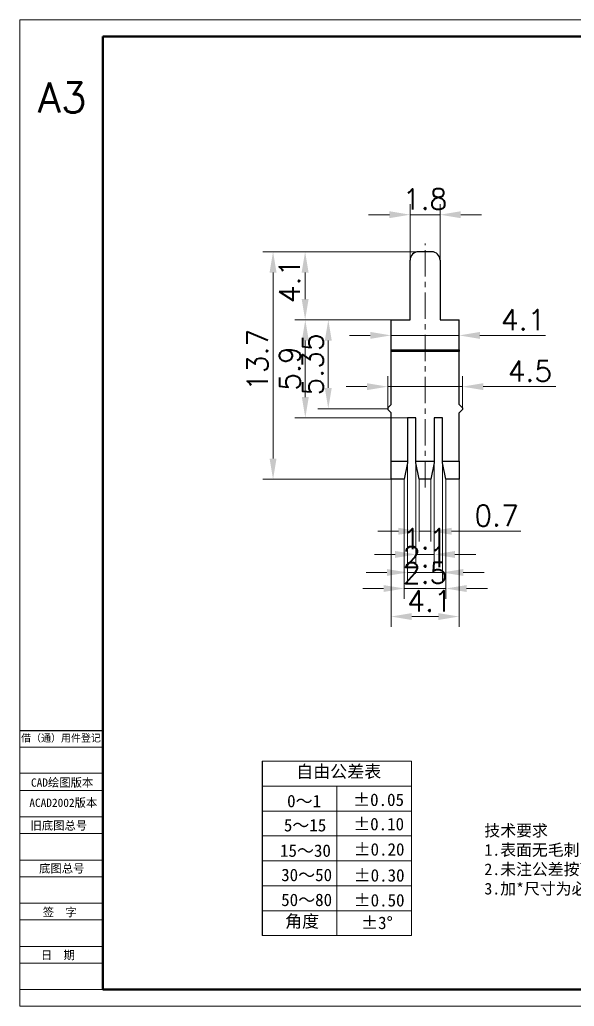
# Model space of a CAD drawing. Header units: millimetres. Extents: x 2517 to 6633, y 792 to 3241.
# Drawn here: x 3817.7 to 3851, y 2083.1 to 2142.5 of the extents above; entities that cross this region are included whole.
import ezdxf

# ---------------------------------------------------------------- set-up
doc = ezdxf.new("R2010")
doc.units = ezdxf.units.MM
doc.linetypes.add('CENTER', pattern=[50.8, 31.75, -6.35, 6.35, -6.35])
for name, color, linetype, lineweight in [('中心线', 1, 'CENTER', 9), ('实线', 7, 'Continuous', 25), ('尺寸标注', 2, 'Continuous', 9), ('引导线', 6, 'Continuous', 9), ('文本', 3, 'Continuous', 15), ('粗实线', 9, 'Continuous', 50)]:
    doc.layers.add(name, color=color, linetype=linetype, lineweight=lineweight)
doc.styles.add('st', font='txt.shx')
doc.styles.get("Standard").update_dxf_attribs({"font": 'simfang.ttf'})
doc.dimstyles.new('st', dxfattribs={"dimscale": 0.5, "dimtxt": 2.5, "dimasz": 2.5, "dimexe": 1.25, "dimexo": 0, "dimtad": 1, "dimtoh": 1, "dimdsep": 46, "dimtxsty": 'st', "dimcen": 0, "dimclrd": 256, "dimclre": 256, "dimclrt": 3, "dimadec": 3, "dimazin": 2, "dimtfac": 1, "dimtmove": 0, "dimatfit": 1, "dimfxl": 0, "dimlwd": -1, "dimlwe": -1, "dimarcsym": 0})

# ---------------------------------------------------------------- blocks, each defined once
blk = doc.blocks.new('*D124')
at = {"layer": 'Defpoints', "color": 0, "ltscale": 0.2, "transparency": 16777216}
for p in [(3839.998, 2114.872), (3844.098, 2114.872), (3844.098, 2106.607)]:
    blk.add_point(p, dxfattribs=at)
at = {"layer": '尺寸标注', "ltscale": 0.2, "transparency": 16777216}
for p, q in [((3839.998, 2114.872), (3839.998, 2105.982)), ((3844.098, 2114.872), (3844.098, 2105.982)), ((3841.248, 2106.607), (3842.848, 2106.607))]:
    blk.add_line(p, q, dxfattribs=at)
for points in [[(3841.248, 2106.815), (3841.248, 2106.398), (3839.998, 2106.607)], [(3842.848, 2106.815), (3842.848, 2106.398), (3844.098, 2106.607)]]:
    blk.add_solid(points, dxfattribs=at)
at = {"layer": '尺寸标注', "color": 3, "ltscale": 0.2, "transparency": 16777216, "insert": (3842.311, 2107.544), "char_height": 1.25, "attachment_point": 5, "style": 'st'}
blk.add_mtext('4.1', dxfattribs=at)
blk = doc.blocks.new('*D125')
at = {"layer": 'Defpoints', "color": 0, "ltscale": 0.2, "transparency": 16777216}
for p in [(3840.798, 2114.872), (3843.298, 2114.872), (3843.298, 2108.295)]:
    blk.add_point(p, dxfattribs=at)
at = {"layer": '尺寸标注', "ltscale": 0.2, "transparency": 16777216}
for p, q in [((3840.798, 2114.872), (3840.798, 2107.67)), ((3843.298, 2114.872), (3843.298, 2107.67)), ((3839.548, 2108.295), (3838.298, 2108.295)), ((3840.798, 2108.295), (3843.298, 2108.295)), ((3844.548, 2108.295), (3845.798, 2108.295))]:
    blk.add_line(p, q, dxfattribs=at)
for points in [[(3839.548, 2108.503), (3839.548, 2108.087), (3840.798, 2108.295)], [(3844.548, 2108.503), (3844.548, 2108.087), (3843.298, 2108.295)]]:
    blk.add_solid(points, dxfattribs=at)
at = {"layer": '尺寸标注', "color": 3, "ltscale": 0.2, "transparency": 16777216, "insert": (3842.048, 2109.232), "char_height": 1.25, "attachment_point": 5, "style": 'st'}
blk.add_mtext('2.5', dxfattribs=at)
blk = doc.blocks.new('*D126')
at = {"layer": 'Defpoints', "color": 0, "ltscale": 0.2, "transparency": 16777216}
for p in [(3840.998, 2115.922), (3843.098, 2115.972), (3843.098, 2109.261)]:
    blk.add_point(p, dxfattribs=at)
at = {"layer": '尺寸标注', "ltscale": 0.2, "transparency": 16777216}
for p, q in [((3840.998, 2115.922), (3840.998, 2108.636)), ((3843.098, 2115.972), (3843.098, 2108.636)), ((3839.748, 2109.261), (3838.498, 2109.261)), ((3840.998, 2109.261), (3843.098, 2109.261)), ((3844.348, 2109.261), (3845.598, 2109.261))]:
    blk.add_line(p, q, dxfattribs=at)
for points in [[(3839.748, 2109.469), (3839.748, 2109.053), (3840.998, 2109.261)], [(3844.348, 2109.469), (3844.348, 2109.053), (3843.098, 2109.261)]]:
    blk.add_solid(points, dxfattribs=at)
at = {"layer": '尺寸标注', "color": 3, "ltscale": 0.2, "transparency": 16777216, "insert": (3842.048, 2110.198), "char_height": 1.25, "attachment_point": 5, "style": 'st'}
blk.add_mtext('2.1', dxfattribs=at)
blk = doc.blocks.new('*D127')
at = {"layer": 'Defpoints', "color": 0, "ltscale": 0.2, "transparency": 16777216}
for p in [(3841.498, 2115.972), (3842.598, 2115.972), (3842.598, 2110.346)]:
    blk.add_point(p, dxfattribs=at)
at = {"layer": '尺寸标注', "ltscale": 0.2, "transparency": 16777216}
for p, q in [((3841.498, 2115.972), (3841.498, 2109.721)), ((3842.598, 2115.972), (3842.598, 2109.721)), ((3840.248, 2110.346), (3838.998, 2110.346)), ((3841.498, 2110.346), (3842.598, 2110.346)), ((3843.848, 2110.346), (3845.098, 2110.346))]:
    blk.add_line(p, q, dxfattribs=at)
for points in [[(3840.248, 2110.554), (3840.248, 2110.137), (3841.498, 2110.346)], [(3843.848, 2110.554), (3843.848, 2110.137), (3842.598, 2110.346)]]:
    blk.add_solid(points, dxfattribs=at)
at = {"layer": '尺寸标注', "color": 3, "ltscale": 0.2, "transparency": 16777216, "insert": (3842.048, 2111.283), "char_height": 1.25, "attachment_point": 5, "style": 'st'}
blk.add_mtext('1.1', dxfattribs=at)
blk = doc.blocks.new('*D128')
at = {"layer": 'Defpoints', "color": 0, "ltscale": 0.2, "transparency": 16777216}
for p in [(3841.698, 2114.872), (3842.398, 2114.872), (3842.398, 2111.742)]:
    blk.add_point(p, dxfattribs=at)
at = {"layer": '尺寸标注', "ltscale": 0.2, "transparency": 16777216}
for p, q in [((3841.698, 2114.872), (3841.698, 2111.117)), ((3842.398, 2114.872), (3842.398, 2111.117)), ((3840.448, 2111.742), (3839.198, 2111.742)), ((3841.698, 2111.742), (3842.398, 2111.742)), ((3843.648, 2111.742), (3847.815, 2111.742))]:
    blk.add_line(p, q, dxfattribs=at)
for points in [[(3840.448, 2111.951), (3840.448, 2111.534), (3841.698, 2111.742)], [(3843.648, 2111.951), (3843.648, 2111.534), (3842.398, 2111.742)]]:
    blk.add_solid(points, dxfattribs=at)
at = {"layer": '尺寸标注', "color": 3, "ltscale": 0.2, "transparency": 16777216, "insert": (3846.356, 2112.68), "char_height": 1.25, "attachment_point": 5, "style": 'st'}
blk.add_mtext('0.7', dxfattribs=at)
blk = doc.blocks.new('*D129')
at = {"layer": 'Defpoints', "color": 0, "ltscale": 0.2, "transparency": 16777216}
for p in [(3832.898, 2128.572), (3841.648, 2128.572), (3839.998, 2114.872)]:
    blk.add_point(p, dxfattribs=at)
at = {"layer": '尺寸标注', "ltscale": 0.2, "transparency": 16777216}
for p, q in [((3841.648, 2128.572), (3832.273, 2128.572)), ((3832.898, 2116.122), (3832.898, 2127.322)), ((3839.998, 2114.872), (3832.273, 2114.872))]:
    blk.add_line(p, q, dxfattribs=at)
for points in [[(3832.69, 2127.322), (3833.106, 2127.322), (3832.898, 2128.572)], [(3832.69, 2116.122), (3833.106, 2116.122), (3832.898, 2114.872)]]:
    blk.add_solid(points, dxfattribs=at)
at = {"layer": '尺寸标注', "color": 3, "ltscale": 0.2, "transparency": 16777216, "insert": (3831.961, 2122.064), "char_height": 1.25, "attachment_point": 5, "rotation": 90, "style": 'st'}
blk.add_mtext('13.7', dxfattribs=at)
blk = doc.blocks.new('*D130')
at = {"layer": 'Defpoints', "color": 0, "ltscale": 0.2, "transparency": 16777216}
for p in [(3834.839, 2124.472), (3839.998, 2124.472), (3840.998, 2118.572)]:
    blk.add_point(p, dxfattribs=at)
at = {"layer": '尺寸标注', "ltscale": 0.2, "transparency": 16777216}
for p, q in [((3839.998, 2124.472), (3834.214, 2124.472)), ((3834.839, 2119.822), (3834.839, 2123.222)), ((3840.998, 2118.572), (3834.214, 2118.572))]:
    blk.add_line(p, q, dxfattribs=at)
for points in [[(3834.631, 2123.222), (3835.047, 2123.222), (3834.839, 2124.472)], [(3834.631, 2119.822), (3835.047, 2119.822), (3834.839, 2118.572)]]:
    blk.add_solid(points, dxfattribs=at)
at = {"layer": '尺寸标注', "color": 3, "ltscale": 0.2, "transparency": 16777216, "insert": (3833.902, 2121.542), "char_height": 1.25, "attachment_point": 5, "rotation": 90, "style": 'st'}
blk.add_mtext('5.9', dxfattribs=at)
blk = doc.blocks.new('*D131')
at = {"layer": 'Defpoints', "color": 0, "ltscale": 0.2, "transparency": 16777216}
for p in [(3836.223, 2124.472), (3839.998, 2124.472), (3839.798, 2119.122)]:
    blk.add_point(p, dxfattribs=at)
at = {"layer": '尺寸标注', "ltscale": 0.2, "transparency": 16777216}
for p, q in [((3839.998, 2124.472), (3835.598, 2124.472)), ((3836.223, 2120.372), (3836.223, 2123.222)), ((3839.798, 2119.122), (3835.598, 2119.122))]:
    blk.add_line(p, q, dxfattribs=at)
for points in [[(3836.015, 2123.222), (3836.431, 2123.222), (3836.223, 2124.472)], [(3836.015, 2120.372), (3836.431, 2120.372), (3836.223, 2119.122)]]:
    blk.add_solid(points, dxfattribs=at)
at = {"layer": '尺寸标注', "color": 3, "ltscale": 0.2, "transparency": 16777216, "insert": (3835.286, 2121.791), "char_height": 1.25, "attachment_point": 5, "rotation": 90, "style": 'st'}
blk.add_mtext('5.35', dxfattribs=at)
blk = doc.blocks.new('*D132')
at = {"layer": 'Defpoints', "color": 0, "ltscale": 0.2, "transparency": 16777216}
for p in [(3834.828, 2128.572), (3841.648, 2128.572), (3839.998, 2124.472)]:
    blk.add_point(p, dxfattribs=at)
at = {"layer": '尺寸标注', "ltscale": 0.2, "transparency": 16777216}
for p, q in [((3841.648, 2128.572), (3834.203, 2128.572)), ((3834.828, 2125.722), (3834.828, 2127.322)), ((3839.998, 2124.472), (3834.203, 2124.472))]:
    blk.add_line(p, q, dxfattribs=at)
for points in [[(3834.62, 2127.322), (3835.036, 2127.322), (3834.828, 2128.572)], [(3834.62, 2125.722), (3835.036, 2125.722), (3834.828, 2124.472)]]:
    blk.add_solid(points, dxfattribs=at)
at = {"layer": '尺寸标注', "color": 3, "ltscale": 0.2, "transparency": 16777216, "insert": (3833.891, 2126.816), "char_height": 1.25, "attachment_point": 5, "rotation": 90, "style": 'st'}
blk.add_mtext('4.1', dxfattribs=at)
blk = doc.blocks.new('*D133')
at = {"layer": 'Defpoints', "color": 0, "ltscale": 0.2, "transparency": 16777216}
for p in [(3839.998, 2123.572), (3844.098, 2123.572), (3844.098, 2123.535)]:
    blk.add_point(p, dxfattribs=at)
at = {"layer": '尺寸标注', "ltscale": 0.2, "transparency": 16777216}
for p, q in [((3839.998, 2123.572), (3839.998, 2122.91)), ((3844.098, 2123.572), (3844.098, 2122.91)), ((3838.748, 2123.535), (3837.498, 2123.535)), ((3839.998, 2123.535), (3844.098, 2123.535)), ((3845.348, 2123.535), (3849.306, 2123.535))]:
    blk.add_line(p, q, dxfattribs=at)
for points in [[(3838.748, 2123.743), (3838.748, 2123.327), (3839.998, 2123.535)], [(3845.348, 2123.743), (3845.348, 2123.327), (3844.098, 2123.535)]]:
    blk.add_solid(points, dxfattribs=at)
at = {"layer": '尺寸标注', "color": 3, "ltscale": 0.2, "transparency": 16777216, "insert": (3847.952, 2124.473), "char_height": 1.25, "attachment_point": 5, "style": 'st'}
blk.add_mtext('4.1', dxfattribs=at)
blk = doc.blocks.new('*D134')
at = {"layer": 'Defpoints', "color": 0, "ltscale": 0.2, "transparency": 16777216}
for p in [(3844.298, 2120.449), (3839.798, 2119.122), (3844.298, 2119.122)]:
    blk.add_point(p, dxfattribs=at)
at = {"layer": '尺寸标注', "ltscale": 0.2, "transparency": 16777216}
for p, q in [((3839.798, 2119.122), (3839.798, 2121.074)), ((3844.298, 2119.122), (3844.298, 2121.074)), ((3838.548, 2120.449), (3837.298, 2120.449)), ((3839.798, 2120.449), (3844.298, 2120.449)), ((3845.548, 2120.449), (3849.923, 2120.449))]:
    blk.add_line(p, q, dxfattribs=at)
for points in [[(3838.548, 2120.658), (3838.548, 2120.241), (3839.798, 2120.449)], [(3845.548, 2120.658), (3845.548, 2120.241), (3844.298, 2120.449)]]:
    blk.add_solid(points, dxfattribs=at)
at = {"layer": '尺寸标注', "color": 3, "ltscale": 0.2, "transparency": 16777216, "insert": (3848.361, 2121.387), "char_height": 1.25, "attachment_point": 5, "style": 'st'}
blk.add_mtext('4.5', dxfattribs=at)
blk = doc.blocks.new('*D149')
at = {"layer": 'Defpoints', "color": 0, "ltscale": 0.2, "transparency": 16777216}
for p in [(3842.948, 2130.802), (3841.148, 2128.072), (3842.948, 2128.072)]:
    blk.add_point(p, dxfattribs=at)
at = {"layer": '尺寸标注', "ltscale": 0.2, "transparency": 16777216}
for p, q in [((3841.148, 2128.072), (3841.148, 2131.427)), ((3842.948, 2128.072), (3842.948, 2131.427)), ((3839.898, 2130.802), (3838.648, 2130.802)), ((3841.148, 2130.802), (3842.948, 2130.802)), ((3844.198, 2130.802), (3845.448, 2130.802))]:
    blk.add_line(p, q, dxfattribs=at)
for points in [[(3839.898, 2131.011), (3839.898, 2130.594), (3841.148, 2130.802)], [(3844.198, 2131.011), (3844.198, 2130.594), (3842.948, 2130.802)]]:
    blk.add_solid(points, dxfattribs=at)
at = {"layer": '尺寸标注', "color": 3, "ltscale": 0.2, "transparency": 16777216, "insert": (3842.048, 2131.74), "char_height": 1.25, "attachment_point": 5, "style": 'st'}
blk.add_mtext('1.8', dxfattribs=at)

msp = doc.modelspace()

# ---------------------------------------------------------------- linework, layer by layer
at = {"color": 7, "linetype": 'Continuous', "lineweight": 25}
for p, q in [((3842.4481, 2128.572), (3841.6481, 2128.572)), ((3841.1481, 2124.472), (3841.1481, 2128.072)), ((3842.9481, 2128.072), (3842.9481, 2124.472)), ((3839.9981, 2124.472), (3841.1481, 2124.472)), ((3839.9981, 2122.672), (3839.9981, 2124.472)), ((3842.9481, 2124.472), (3844.0981, 2124.472)), ((3844.0981, 2122.672), (3844.0981, 2124.472)), ((3839.9981, 2122.572), (3839.9981, 2122.672)), ((3839.9981, 2122.672), (3844.0981, 2122.672)), ((3844.0981, 2122.572), (3839.9981, 2122.572)), ((3839.9981, 2119.372), (3839.9981, 2122.572)), ((3844.0981, 2122.672), (3844.0981, 2122.572)), ((3844.0981, 2119.372), (3844.0981, 2122.572)), ((3839.9981, 2119.372), (3839.7981, 2119.172)), ((3839.7981, 2119.172), (3839.7981, 2119.072)), ((3839.7981, 2119.072), (3839.9981, 2118.872)), ((3839.9981, 2115.972), (3839.9981, 2118.872)), ((3844.2981, 2119.172), (3844.0981, 2119.372)), ((3844.0981, 2118.872), (3844.2981, 2119.072)), ((3844.0981, 2115.972), (3844.0981, 2118.872)), ((3844.2981, 2119.172), (3844.2981, 2119.072)), ((3841.4981, 2118.572), (3840.9981, 2118.572)), ((3840.9981, 2118.572), (3840.9981, 2115.972)), ((3841.4981, 2115.972), (3841.4981, 2118.572)), ((3843.0981, 2118.572), (3842.5981, 2118.572)), ((3842.5981, 2118.572), (3842.5981, 2115.972)), ((3843.0981, 2115.972), (3843.0981, 2118.572)), ((3839.9981, 2115.972), (3840.9981, 2115.972)), ((3839.9981, 2114.872), (3839.9981, 2115.972)), ((3840.9981, 2115.872), (3840.7981, 2114.872)), ((3840.9981, 2115.972), (3840.9981, 2115.872)), ((3841.4981, 2115.972), (3842.5981, 2115.972)), ((3841.4981, 2115.872), (3841.4981, 2115.972)), ((3841.6981, 2114.872), (3841.4981, 2115.872)), ((3842.5981, 2115.872), (3842.3981, 2114.872)), ((3842.5981, 2115.972), (3842.5981, 2115.872)), ((3843.0981, 2115.972), (3844.0981, 2115.972)), ((3843.0981, 2115.872), (3843.0981, 2115.972)), ((3843.2981, 2114.872), (3843.0981, 2115.872)), ((3844.0981, 2115.972), (3844.0981, 2114.872)), ((3840.7981, 2114.872), (3839.9981, 2114.872)), ((3842.3981, 2114.872), (3841.6981, 2114.872)), ((3844.0981, 2114.872), (3843.2981, 2114.872))]:
    msp.add_line(p, q, dxfattribs=at)
at = {"lineweight": 13}
for p, q in [((3832.2401, 2097.897), (3841.2401, 2097.897)), ((3841.2401, 2097.897), (3841.2401, 2087.397)), ((3841.2401, 2096.397), (3832.2401, 2096.397)), ((3836.7401, 2096.397), (3836.7401, 2087.397)), ((3841.2401, 2094.897), (3832.2401, 2094.897)), ((3841.2401, 2093.397), (3832.2401, 2093.397)), ((3841.2401, 2091.897), (3832.2401, 2091.897)), ((3841.2401, 2090.397), (3832.2401, 2090.397)), ((3841.2401, 2088.897), (3832.2401, 2088.897)), ((3841.2401, 2087.397), (3832.2401, 2087.397))]:
    msp.add_line(p, q, dxfattribs=at)
at = {"color": 7, "linetype": 'Continuous', "lineweight": 25}
for centre, start, end in [((3841.6481, 2128.072), 90, 180), ((3842.4481, 2128.072), 0, 90)]:
    msp.add_arc(centre, 0.5, start, end, dxfattribs=at)
at = {"layer": '中心线', "ltscale": 0.05}
msp.add_line((3842.0481, 2114.372), (3842.0481, 2129.072), dxfattribs=at)
at = {"layer": '实线'}
for p, q in [((3817.6502, 2099.742), (3822.6502, 2099.742)), ((3822.6502, 2084.142), (3822.6502, 2095.342)), ((3822.6502, 2095.342), (3822.6502, 2084.142))]:
    msp.add_line(p, q, dxfattribs=at)
at = {"layer": '实线', "ltscale": 0.2}
msp.add_line((3832.2401, 2097.897), (3832.2401, 2087.397), dxfattribs=at)
at = {"layer": '引导线'}
for p, q in [((3817.6502, 2142.542), (3901.6502, 2142.542)), ((3817.6502, 2083.142), (3817.6502, 2142.542)), ((3822.6502, 2098.742), (3817.6502, 2098.742)), ((3822.6502, 2097.1741), (3817.6502, 2097.1741)), ((3822.6502, 2096.142), (3817.6502, 2096.142)), ((3822.6502, 2094.542), (3817.6502, 2094.542)), ((3822.6502, 2093.542), (3817.6502, 2093.542)), ((3822.6502, 2091.942), (3817.6502, 2091.942)), ((3822.6502, 2090.942), (3817.6502, 2090.942)), ((3822.6502, 2089.342), (3817.6502, 2089.342)), ((3822.6502, 2088.342), (3817.6502, 2088.342)), ((3822.6502, 2086.742), (3817.6502, 2086.742)), ((3822.6502, 2085.742), (3817.6502, 2085.742)), ((3822.6502, 2084.142), (3817.6502, 2084.142)), ((3817.6502, 2083.142), (3901.6502, 2083.142))]:
    msp.add_line(p, q, dxfattribs=at)
at = {"layer": '粗实线'}
for p, q in [((3822.6502, 2084.142), (3822.6502, 2141.542)), ((3822.6502, 2141.542), (3900.6502, 2141.542)), ((3822.6502, 2084.142), (3900.6502, 2084.142))]:
    msp.add_line(p, q, dxfattribs=at)

# ---------------------------------------------------------------- texts
at = {"lineweight": 13, "char_height": 0.75, "attachment_point": 1}
for s, width, insert in [('自由公差表', 19.208783, (3834.2938, 2097.6515)), ('0～1', 8.746364, (3833.7446, 2095.8738)), ('{\\fFangSong|b0|i0|c0|p49;%%P0.05}', 5.174616, (3837.7196, 2095.9512)), ('{\\fFangSong|b0|i0|c0|p49;%%P0.10}', 5.174616, (3837.7227, 2094.4865)), ('{\\fFangSong|b0|i0|c0|p49;5\\fFangSong|b0|i0|c134|p49;～\\fFangSong|b0|i0|c0|p49;15}', 8.746364, (3833.549, 2094.4204)), ('{\\fFangSong|b0|i0|c0|p49;15\\fFangSong|b0|i0|c134|p49;～\\fFangSong|b0|i0|c0|p49;30}', 13.809855, (3833.3161, 2092.8897)), ('{\\fFangSong|b0|i0|c0|p49;%%P0.20}', 5.174616, (3837.7473, 2092.964)), ('{\\fFangSong|b0|i0|c0|p49;30\\fFangSong|b0|i0|c134|p49;～\\fFangSong|b0|i0|c0|p49;50}', 11.786516, (3833.3871, 2091.4251)), ('{\\fFangSong|b0|i0|c0|p49;%%P0.30}', 5.174616, (3837.7516, 2091.401)), ('{\\fFangSong|b0|i0|c0|p49;50\\fFangSong|b0|i0|c134|p49;～\\fFangSong|b0|i0|c0|p49;80}', 11.786516, (3833.3871, 2089.9251)), ('{\\fFangSong|b0|i0|c0|p49;%%P0.50}', 5.174616, (3837.7516, 2089.901)), ('角度', 8.746364, (3833.6224, 2088.6382)), ('{\\fFangSong|b0|i0|c0|p49;%%P3%%D}', 5.174616, (3838.2001, 2088.541))]:
    msp.add_mtext_dynamic_manual_height_columns(s, width=width, gutter_width=12.5, heights=[0], dxfattribs=dict(at, insert=insert))
at = {"layer": '实线', "ltscale": 0.2, "insert": (3818.7385, 2138.7532), "char_height": 1.8, "width": 5, "attachment_point": 1, "style": 'st'}
msp.add_mtext('A3', dxfattribs=at)
at = {"layer": '文本', "ltscale": 0.2, "attachment_point": 5}
for s, insert, char_height, width in [('借（通）用件登记', (3820.1326, 2099.2632), 0.44, 10.22572), ('CAD绘图版本', (3820.2037, 2096.581), 0.5, 15.159404), ('ACAD2002版本', (3820.2722, 2095.3668), 0.5, 11.701904), ('旧底图总号', (3820.0017, 2093.994), 0.5, 13.237686), ('底图总号', (3820.1803, 2091.4075), 0.5, 2.90232), ('签  字', (3820.0582, 2088.7754), 0.5, 2.90232), ('日  期', (3819.9466, 2086.1879), 0.5, 2.90232)]:
    msp.add_mtext(s, dxfattribs=dict(at, insert=insert, char_height=char_height, width=width))
at = {"layer": '文本', "insert": (3845.6181, 2094.074), "char_height": 0.8, "width": 64.017479, "attachment_point": 1}
msp.add_mtext('{\\fSimSun|b0|i0|c134|p2;\\H0.875x;技术要求\\P1.表面无毛刺，碰伤等缺陷；\\P2.未注公差按下表执行；\\P3.加*尺寸为必检尺寸；\\H3.5714x;\\P\\Ftxt|c134;\\H0.3x;      }', dxfattribs=at)

# ---------------------------------------------------------------- dimensions: what is measured, and where the dimension line sits
at = {"layer": '尺寸标注', "ltscale": 0.2}
for base, p1, p2, picture, middle in [((3842.9481, 2130.8025), (3841.1481, 2128.072), (3842.9481, 2128.072), '*D149', (3842.0481, 2130.8025)), ((3844.0981, 2123.5352), (3839.9981, 2123.572), (3844.0981, 2123.572), '*D133', (3847.9522, 2123.5352)), ((3844.2981, 2120.4494), (3839.7981, 2119.122), (3844.2981, 2119.122), '*D134', (3848.3606, 2120.4494)), ((3843.0981, 2109.261), (3840.9981, 2115.922), (3843.0981, 2115.972), '*D126', (3842.0481, 2109.261)), ((3842.5981, 2110.3457), (3841.4981, 2115.972), (3842.5981, 2115.972), '*D127', (3842.0481, 2110.3457)), ((3843.2981, 2108.2949), (3840.7981, 2114.872), (3843.2981, 2114.872), '*D125', (3842.0481, 2108.2949)), ((3842.3981, 2111.7423), (3841.6981, 2114.872), (3842.3981, 2114.872), '*D128', (3846.3564, 2111.7423)), ((3844.0981, 2106.6065), (3839.9981, 2114.872), (3844.0981, 2114.872), '*D124', (3842.311, 2106.6065))]:
    dim = msp.add_linear_dim(base=base, p1=p1, p2=p2, dimstyle='st', dxfattribs=at)
    dim.commit()
    dim.dimension.update_dxf_attribs({"geometry": picture, "text_midpoint": middle, "dimtype": 160})
for base, p1, p2, picture, middle in [((3832.8982, 2128.572), (3839.9981, 2114.872), (3841.6481, 2128.572), '*D129', (3832.8982, 2122.0637)), ((3834.8281, 2128.572), (3839.9981, 2124.472), (3841.6481, 2128.572), '*D132', (3834.8281, 2126.8157)), ((3834.8391, 2124.472), (3840.9981, 2118.572), (3839.9981, 2124.472), '*D130', (3834.8391, 2121.5416)), ((3836.223, 2124.472), (3839.7981, 2119.122), (3839.9981, 2124.472), '*D131', (3836.223, 2121.7907))]:
    dim = msp.add_linear_dim(base=base, p1=p1, p2=p2, angle=90, dimstyle='st', dxfattribs=at)
    dim.commit()
    dim.dimension.update_dxf_attribs({"geometry": picture, "text_midpoint": middle, "dimtype": 160})

doc.saveas('drawing.dxf')
